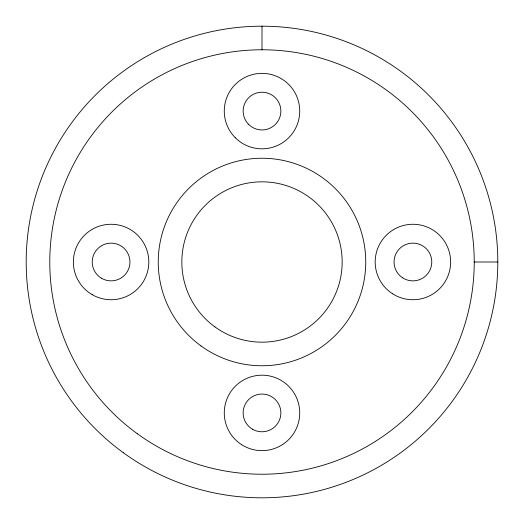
<?xml version="1.0" encoding="UTF-8"?>
<svg xmlns="http://www.w3.org/2000/svg" width="524" height="524" viewBox="0 0 524 524"><rect width="100%" height="100%" fill="white"/><g stroke="black" fill="none" stroke-linecap="round" stroke-linejoin="round"><path stroke-width="0.79" d="M474.22 262L497.8 262M262 26.2L262 49.78M123.402 452.769A235.8 235.8 0 0 0 496.51 286.648A235.8 235.8 0 0 0 166.088 46.584A235.8 235.8 0 0 0 123.402 452.769M137.262 433.689A212.22 212.22 0 0 0 473.061 284.185A212.22 212.22 0 0 0 175.684 68.127A212.22 212.22 0 0 0 137.262 433.689M241.453 444.555A37.728 37.728 0 0 0 299.676 414.884A37.728 37.728 0 0 0 244.872 379.297A37.728 37.728 0 0 0 241.453 444.555M92.224 294.671A37.728 37.728 0 0 0 148.816 262A37.728 37.728 0 0 0 92.224 229.329A37.728 37.728 0 0 0 92.224 294.671M392.365 293.643A37.728 37.728 0 0 0 450.588 263.972A37.728 37.728 0 0 0 395.784 228.385A37.728 37.728 0 0 0 392.365 293.643M235.322 137.766A37.728 37.728 0 0 0 298.444 120.854A37.728 37.728 0 0 0 252.234 74.644A37.728 37.728 0 0 0 235.322 137.766M201.013 345.938A103.752 103.752 0 0 0 365.182 272.847A103.752 103.752 0 0 0 219.798 167.215A103.752 103.752 0 0 0 201.013 345.938M252.568 429.248A18.864 18.864 0 0 0 280.864 412.912A18.864 18.864 0 0 0 252.568 396.576A18.864 18.864 0 0 0 252.568 429.248M101.656 278.336A18.864 18.864 0 0 0 129.952 262A18.864 18.864 0 0 0 101.656 245.664A18.864 18.864 0 0 0 101.656 278.336M402.635 277.818A18.864 18.864 0 0 0 431.75 262.989A18.864 18.864 0 0 0 404.351 245.193A18.864 18.864 0 0 0 402.635 277.818M248.664 124.424A18.864 18.864 0 0 0 280.222 115.968A18.864 18.864 0 0 0 257.12 92.866A18.864 18.864 0 0 0 248.664 124.424M214.879 326.858A80.172 80.172 0 0 0 341.733 270.377A80.172 80.172 0 0 0 229.394 188.758A80.172 80.172 0 0 0 214.879 326.858"/></g></svg>
